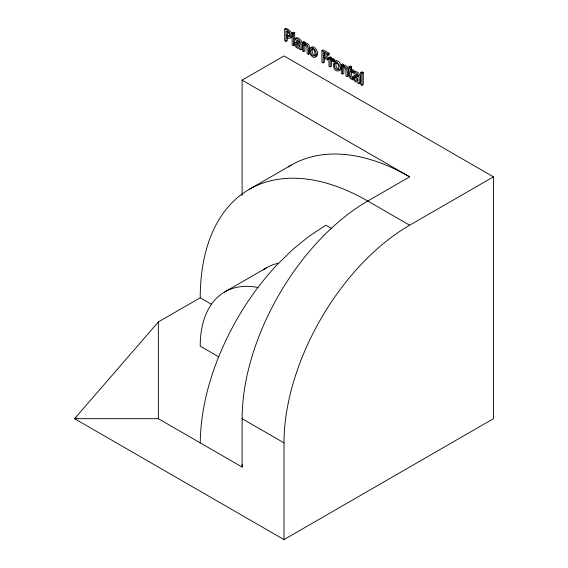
<?xml version="1.0" encoding="UTF-8"?>
<svg xmlns="http://www.w3.org/2000/svg" width="568" height="568" viewBox="0 0 568 568"><rect width="100%" height="100%" fill="white"/><g stroke="black" fill="none" stroke-linecap="round" stroke-linejoin="round"><path stroke-width="0.85" d="M200.227 442.87C200.845 399.155 215.684 356.775 237.034 319.017A177.706 102.602 -60 0 1 277.802 264.028L293.365 248.94L309.482 235.933L325.883 225.219L331.982 228.741M242.117 195.491L242.117 80.123L409.656 176.854L367.773 201.036A236.941 136.803 60 0 0 200.227 297.774L158.344 321.957L74.571 418.687L158.344 418.687L242.117 467.052L242.252 464.496M297.384 43.324L297.66 45.184L299.797 46.498M355.653 76.964L355.93 78.824L358.067 80.138M336.213 62.579C335.468 64.894 336.029 68.579 338.819 69.204M296.084 42.422L296.752 41.542L298.853 41.862M354.354 76.062L355.639 75.104L358.351 76.091M311.051 48.159L311.74 47.123A4.21 2.428 60 0 1 313.451 46.988C317.015 48.124 319.585 55.401 315.524 56.921M334.843 61.898L335.532 60.861A4.21 2.428 60 0 1 337.243 60.719C340.807 61.862 343.377 69.133 339.316 70.652M312.649 48.514C311.456 50.772 312.18 54.812 315.027 55.465M334.275 61.585C329.894 75.899 348.553 72.299 335.986 61.45A4.21 2.428 60 0 0 334.275 61.585M287.273 37.232L287.273 40.662L286.016 41.386L284.689 40.619L284.689 29.124L285.945 28.4C289.297 29.266 294.884 34.875 290.802 37.744M286.016 35.798C290.731 39.895 290.312 31.396 286.016 31.204L286.016 35.798L287.273 35.074L289.921 36.245M292.165 32.923L293.422 32.199L294.678 32.923L294.678 44.936L293.422 45.667L292.165 44.936L292.165 32.923L293.422 33.647L294.678 32.923M295.353 38.34L296.61 37.616C302.148 38.461 302.921 44.616 301.949 49.132L300.692 49.863L299.442 49.139L299.442 48.223C296.482 49.224 293.855 45.163 295.076 42.593L296.794 42.302L299.442 43.466L299.144 41.918L298.342 41.01L295.353 39.817L295.353 38.34C300.891 39.185 301.665 45.348 300.692 49.863M302.46 42.252L303.717 41.528L304.973 42.259L304.973 43.211L303.717 43.942L303.717 42.983L302.46 42.252L302.46 50.879L303.717 51.603L304.973 50.879L304.973 44.439L303.717 45.163L303.717 51.603M303.717 42.983L304.973 42.259M242.117 80.123L284 55.941L493.429 176.854L493.429 418.687L284 539.6L74.571 418.687L76.105 417.8M303.717 45.163L304.689 44.978A3.032 1.754 60 0 1 306.081 45.525L307.018 47.499L307.075 53.541L308.332 54.272L309.588 53.541C310.085 50.517 310.313 42.046 304.973 43.211M324.491 57.403L324.491 62.146L323.235 62.878L321.907 62.111L321.907 50.616L323.164 49.885L329.128 53.328L329.128 54.684L327.871 55.415L323.235 52.739L323.235 55.976L327.672 58.547L328.929 57.815L324.491 55.252L323.235 55.976M321.907 50.616L327.871 54.052L329.128 53.328M328.95 57.553L330.207 56.828L331.464 57.553L331.464 58.831L330.207 59.562L330.207 58.277L328.95 57.553L328.95 66.179L330.207 66.903L331.464 66.179L331.464 60.925M330.207 58.277L331.464 57.553M323.235 62.878L323.235 57.34L327.672 59.903L328.929 59.178M330.207 66.903L330.207 60.776C331.513 59.647 333.7 62.963 332.912 59.881C335.638 59.228 332.507 57.971 331.464 58.831M332.912 61.394L334.169 60.669L334.169 59.157M341.318 64.695L342.575 63.971L343.832 64.695L343.832 65.654L342.575 66.378L342.575 65.419L341.318 64.695L341.318 73.315L342.575 74.046L343.832 73.322L343.832 67.684M342.575 65.419L343.832 64.695M353.864 79.03L352.607 79.754C348.34 78.924 348.731 73.556 349.036 70.354L348.191 69.864L348.191 68.657L349.036 69.147L349.036 66.669L350.293 65.945L351.549 66.669L351.549 69.147L353.864 70.482L353.864 71.689L352.607 72.413L350.293 71.078C349.483 73.158 350.03 80.429 353.864 77.724M348.191 68.657L349.448 67.933M349.036 66.669L350.293 67.393L351.549 66.669M350.293 67.393L350.293 69.871L351.549 69.147M350.293 69.871L352.607 71.213L353.864 70.482M353.623 71.98L354.879 71.256C360.417 72.1 361.191 78.263 360.219 82.779L358.962 83.503L357.712 82.779L357.712 81.863C354.751 82.864 352.124 78.803 353.346 76.233L353.765 75.913C360.197 78.505 357.954 74.422 353.701 73.499L353.623 71.98C359.161 72.825 359.934 78.987 358.962 83.503M342.575 74.046L342.575 67.606L343.555 67.415A3.032 1.754 60 0 1 344.939 67.968L345.884 69.935L345.933 75.984L347.19 76.708L348.447 75.984C348.951 72.96 349.178 64.482 343.832 65.654M360.751 72.519L362.008 71.795L363.264 72.519L363.264 84.54L362.008 85.264L360.751 84.54L360.751 72.519L362.008 73.251L363.264 72.519M249.302 189.3L291.185 165.118M224.765 291.902L266.648 267.72M284 539.6L284 442.87A177.706 102.602 -60 0 1 409.656 225.219L493.429 176.854M330.207 59.562L331.407 59.257L332.912 59.881M303.717 43.942C309.056 42.77 308.829 51.248 308.332 54.272M342.575 66.378C347.921 65.206 347.694 73.684 347.19 76.708M353.374 77.617L351.727 76.226L351.549 71.17M284.689 29.124C290.149 29.124 294.693 42.415 286.016 37.105L286.016 41.386M334.169 60.669L333.799 60.4M409.656 225.219L367.773 201.036A177.706 102.602 -60 0 0 242.117 418.687L242.117 467.052M200.227 297.774L211.651 304.37M218.673 356.789L200.227 346.139A118.471 68.401 60 0 1 257.943 287.522M242.117 418.687L284 442.87M362.008 73.251L362.008 85.264M352.607 71.213L352.607 72.413M352.607 78.455L352.607 79.754M327.871 54.052L327.871 55.415M327.672 58.547L327.672 59.903M324.491 52.824L324.491 55.252M293.422 33.647L293.422 45.667M287.273 31.24L287.273 35.074M158.344 321.957L158.344 418.687M288.274 166.886A236.941 136.803 60 0 1 409.656 176.854M263.232 269.935A118.471 68.401 60 0 1 278.107 263.275M316.241 54.528C315.254 62.579 306.06 51.61 310.483 47.847A4.21 2.428 60 0 1 312.194 47.712C314.871 48.777 316.277 51.766 316.241 54.528M310.994 50.041C309.013 55.707 317.505 59.448 314.416 50.985A2.393 1.377 60 0 0 313.373 49.615L312.443 49.082A2.407 1.392 60 0 0 311.392 49.238L310.994 50.041M334.786 63.779C332.805 69.445 341.297 73.187 338.209 64.724A2.393 1.377 60 0 0 337.158 63.353L336.235 62.821A2.407 1.392 60 0 0 335.184 62.977L334.786 63.779M296.127 44.048C295.608 45.852 297.682 47.833 299.442 47.016L299.442 44.623L297.199 43.686L296.127 44.048M354.396 77.688C353.878 79.492 355.944 81.472 357.712 80.656L357.712 78.263L355.469 77.326L354.396 77.688"/></g></svg>
